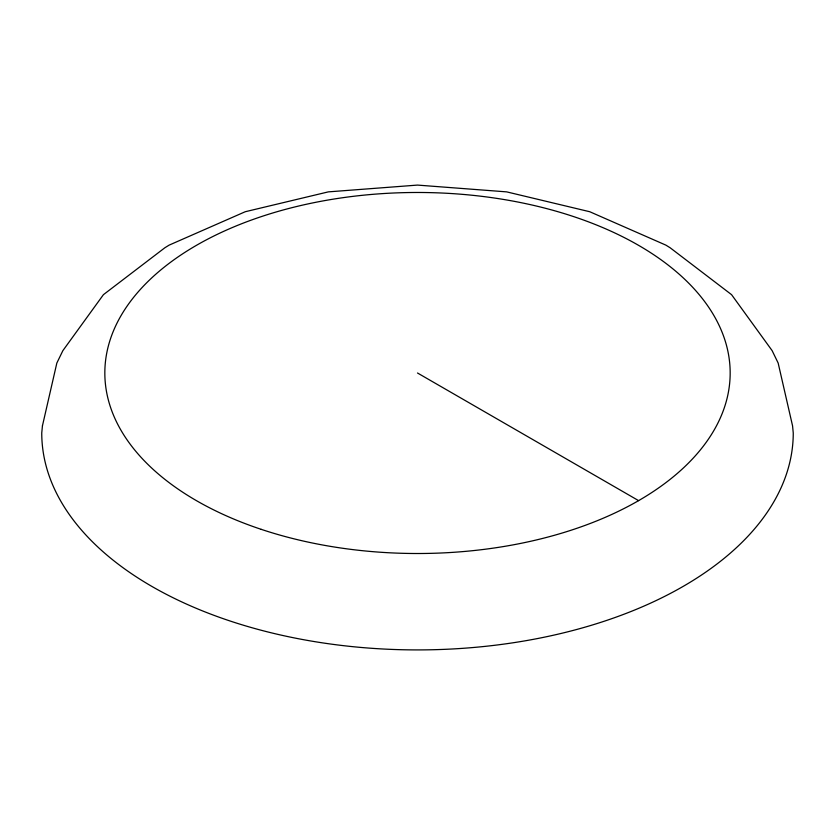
<?xml version="1.0" encoding="UTF-8"?>
<svg xmlns="http://www.w3.org/2000/svg" width="835" height="835" viewBox="0 0 835 835"><rect width="100%" height="100%" fill="white"/><g stroke="black" fill="none" stroke-linecap="round" stroke-linejoin="round"><path stroke-width="1.25" d="M417.5 372.995L638.587 500.635M42.439 425.85L41.75 432.968A375.75 216.933 0 0 0 417.5 649.912A375.75 216.933 0 0 0 793.25 432.968L792.561 425.85L778.157 363.037L772.125 350.637L731.575 294.671L670.181 247.797L665.892 245.135L589.76 211.735L506.668 191.873L417.5 185.088L328.332 191.873L245.239 211.735L169.108 245.135L164.819 247.797L103.425 294.671L62.876 350.637L56.843 363.037L42.439 425.85M261.167 529.327A312.666 180.517 0 0 0 730.166 372.995A312.666 180.517 0 0 0 261.167 216.662A312.666 180.517 0 0 0 261.167 529.327"/></g></svg>
